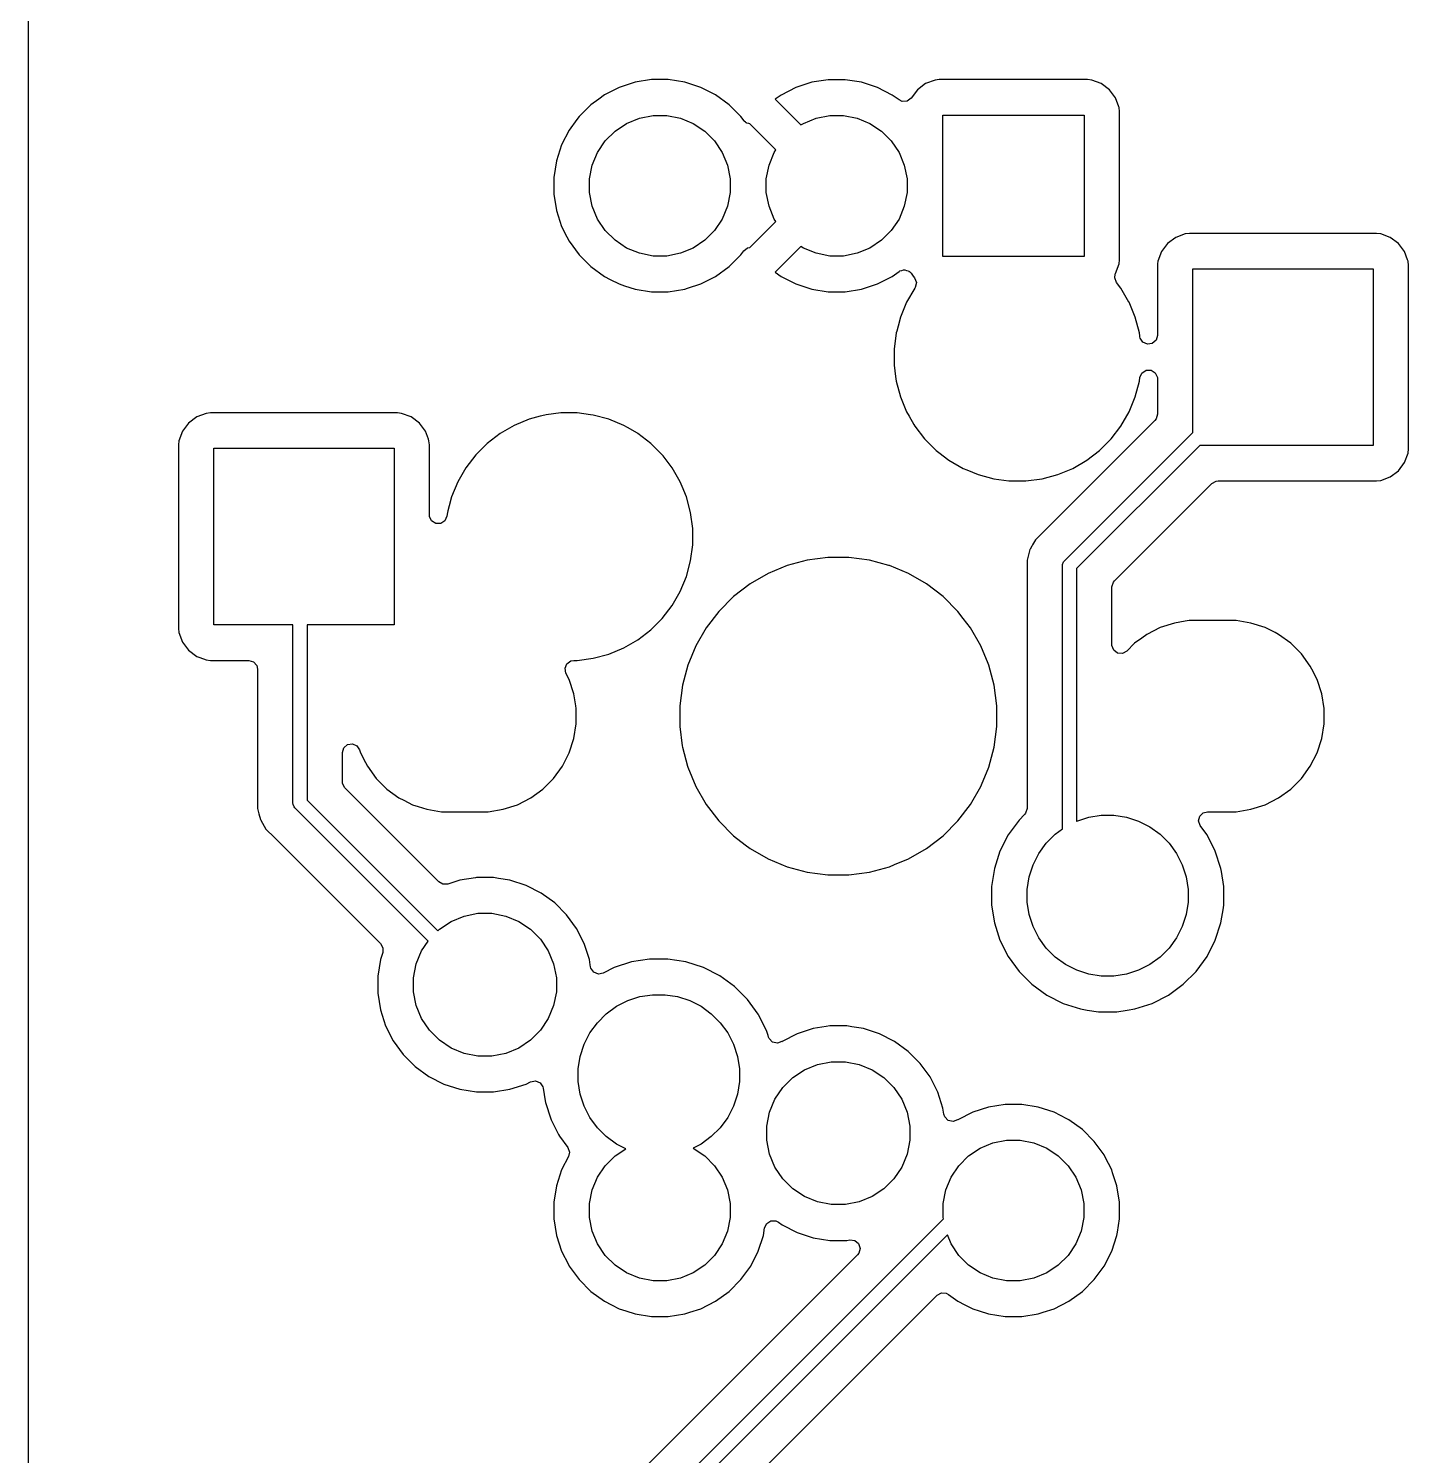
# Model space of a CAD drawing. Header units: millimetres. Extents: x 69 to 174, y -162 to -92.
# Drawn here: x 68.67 to 88.19, y -141.8 to -121.61 of the extents above; entities that cross this region are included whole.
import ezdxf

# ---------------------------------------------------------------- set-up
doc = ezdxf.new("R2010")
doc.units = ezdxf.units.MM
doc.layers.add('Back', color=153, linetype='CONTINUOUS', true_color=0x4d7fc4)

msp = doc.modelspace()

# ---------------------------------------------------------------- linework, layer by layer
at = {"layer": 'Back', "linetype": 'CONTINUOUS'}
for p, q in [((68.6697, -123.716502), (68.6697, -93.532827)), ((77.484103, -122.3341), (77.250831, -122.371046)), ((77.484108, -122.3341), (77.484103, -122.3341)), ((77.720292, -122.3341), (77.484108, -122.3341)), ((77.720297, -122.3341), (77.720292, -122.3341)), ((77.953568, -122.371046), (77.720297, -122.3341)), ((79.984148, -122.3346), (79.750952, -122.371534)), ((80.220252, -122.3346), (79.984148, -122.3346)), ((80.453448, -122.371534), (80.220252, -122.3346)), ((81.494716, -122.340508), (81.359871, -122.390802)), ((81.554323, -122.334101), (81.494716, -122.340508)), ((81.554329, -122.3341), (81.554323, -122.334101)), ((83.650064, -122.3341), (81.554329, -122.3341)), ((83.650073, -122.3341), (83.650064, -122.3341)), ((83.650081, -122.3341), (83.650073, -122.3341)), ((83.650083, -122.334101), (83.650081, -122.3341)), ((83.709683, -122.340508), (83.650083, -122.334101)), ((83.844528, -122.390802), (83.709682, -122.340508)), ((83.709682, -122.340508), (83.709683, -122.340508)), ((77.026203, -122.444033), (76.815766, -122.551257)), ((77.250831, -122.371046), (77.026203, -122.444033)), ((78.178196, -122.444033), (77.953568, -122.371046)), ((78.388633, -122.551257), (78.178196, -122.444033)), ((79.526397, -122.444497), (79.31603, -122.551684)), ((79.750952, -122.371534), (79.526397, -122.444497)), ((80.678002, -122.444497), (80.453447, -122.371534)), ((80.453447, -122.371534), (80.453448, -122.371534)), ((80.888374, -122.551687), (80.678002, -122.444497)), ((81.244655, -122.477052), (81.156209, -122.595199)), ((81.359864, -122.390806), (81.244655, -122.477052)), ((81.359871, -122.390802), (81.359864, -122.390806)), ((83.844535, -122.390806), (83.844528, -122.390802)), ((83.959744, -122.477052), (83.844535, -122.390806)), ((83.959747, -122.477055), (83.959744, -122.477052)), ((84.045993, -122.592264), (83.959747, -122.477055)), ((76.624687, -122.690085), (76.457685, -122.857087)), ((76.624688, -122.690085), (76.624687, -122.690085)), ((76.62469, -122.690083), (76.624688, -122.690085)), ((76.735239, -122.609764), (76.62469, -122.690083)), ((76.815766, -122.551257), (76.735239, -122.609764)), ((78.57971, -122.690083), (78.388633, -122.551257)), ((78.746717, -122.85709), (78.57971, -122.690083)), ((79.31603, -122.551684), (79.233094, -122.61194)), ((79.233094, -122.61194), (79.596652, -122.975498)), ((80.984058, -122.621205), (80.888374, -122.551687)), ((81.030583, -122.642053), (80.984058, -122.621205)), ((81.100275, -122.637069), (81.030583, -122.642053)), ((81.156209, -122.595199), (81.100275, -122.637069)), ((84.045997, -122.592271), (84.045993, -122.592264)), ((84.094024, -122.72104), (84.045997, -122.592271)), ((84.096291, -122.727117), (84.094024, -122.72104)), ((84.102699, -122.786728), (84.096291, -122.727117)), ((76.427822, -122.89819), (76.318857, -123.048166)), ((76.457683, -122.85709), (76.427822, -122.89819)), ((76.457685, -122.857088), (76.457683, -122.85709)), ((76.457685, -122.857087), (76.457685, -122.857088)), ((76.967807, -123.06159), (77.130803, -122.952679)), ((77.130803, -122.952679), (77.311915, -122.87766)), ((77.311915, -122.87766), (77.504183, -122.839415)), ((77.504183, -122.839415), (77.700217, -122.839415)), ((77.700217, -122.839415), (77.892485, -122.87766)), ((77.892485, -122.87766), (78.073597, -122.952679)), ((78.073597, -122.952679), (78.236593, -123.06159)), ((78.791464, -122.918679), (78.746717, -122.85709)), ((78.79588, -122.923568), (78.791464, -122.918679)), ((78.813873, -122.93766), (78.79588, -122.923568)), ((78.823024, -122.946126), (78.813873, -122.93766)), ((78.825561, -122.946814), (78.823024, -122.946126)), ((78.829252, -122.949705), (78.825561, -122.946814)), ((78.860062, -122.956177), (78.829252, -122.949705)), ((79.596652, -122.975498), (79.630803, -122.952679)), ((79.630803, -122.952679), (79.811915, -122.87766)), ((79.811915, -122.87766), (80.004183, -122.839415)), ((80.004183, -122.839415), (80.200217, -122.839415)), ((80.200217, -122.839415), (80.392485, -122.87766)), ((80.392485, -122.87766), (80.573597, -122.952679)), ((80.573597, -122.952679), (80.736593, -123.06159)), ((81.6022, -124.8346), (81.6022, -122.8346)), ((81.6022, -122.8346), (83.6022, -122.8346)), ((83.6022, -122.8346), (83.6022, -124.8346)), ((84.102699, -123.692902), (84.102699, -122.786728)), ((76.318857, -123.048166), (76.211633, -123.258603)), ((76.82919, -123.200207), (76.967807, -123.06159)), ((78.236593, -123.06159), (78.37521, -123.200207)), ((78.874009, -122.959963), (78.860062, -122.956177)), ((79.243098, -123.329051), (78.874009, -122.959963)), ((80.736593, -123.06159), (80.87521, -123.200207)), ((76.211633, -123.258603), (76.138646, -123.483231)), ((76.720279, -123.363203), (76.82919, -123.200207)), ((78.37521, -123.200207), (78.484121, -123.363203)), ((79.220279, -123.363203), (79.243098, -123.329051)), ((80.87521, -123.200207), (80.984121, -123.363203)), ((76.138646, -123.483231), (76.1017, -123.716502)), ((76.607015, -123.736583), (76.64526, -123.544315)), ((76.64526, -123.544315), (76.720279, -123.363203)), ((78.484121, -123.363203), (78.55914, -123.544315)), ((78.55914, -123.544315), (78.597385, -123.736583)), ((79.107015, -123.736583), (79.14526, -123.544315)), ((79.14526, -123.544315), (79.220279, -123.363203)), ((80.984121, -123.363203), (81.05914, -123.544315)), ((81.05914, -123.544315), (81.097385, -123.736583)), ((68.6697, -160.478372), (68.6697, -123.716502)), ((76.1017, -123.716502), (76.1017, -123.952697)), ((76.607015, -123.932617), (76.607015, -123.736583)), ((78.597385, -123.736583), (78.597385, -123.932617)), ((79.107015, -123.932617), (79.107015, -123.736583)), ((81.097385, -123.736583), (81.097385, -123.932617)), ((84.1027, -124.882473), (84.102699, -123.692902)), ((76.1017, -123.952697), (76.138646, -124.185968)), ((76.64526, -124.124885), (76.607015, -123.932617)), ((78.597385, -123.932617), (78.55914, -124.124885)), ((79.14526, -124.124885), (79.107015, -123.932617)), ((81.097385, -123.932617), (81.05914, -124.124885)), ((76.720279, -124.305997), (76.64526, -124.124885)), ((78.55914, -124.124885), (78.484121, -124.305997)), ((79.220279, -124.305997), (79.14526, -124.124885)), ((81.05914, -124.124885), (80.984121, -124.305997)), ((76.138646, -124.185968), (76.211633, -124.410596)), ((76.82919, -124.468993), (76.720279, -124.305997)), ((78.484121, -124.305997), (78.37521, -124.468993)), ((78.874743, -124.708502), (79.243097, -124.340147)), ((79.243097, -124.340147), (79.220279, -124.305997)), ((80.984121, -124.305997), (80.87521, -124.468993)), ((76.211633, -124.410596), (76.286388, -124.557309)), ((76.286388, -124.557309), (76.318857, -124.621033)), ((76.967807, -124.60761), (76.82919, -124.468993)), ((78.37521, -124.468993), (78.236593, -124.60761)), ((80.87521, -124.468993), (80.736593, -124.60761)), ((84.898364, -124.566506), (84.783155, -124.652752)), ((84.898371, -124.566502), (84.898364, -124.566506)), ((85.033216, -124.516208), (84.898371, -124.566502)), ((85.092823, -124.509801), (85.033216, -124.516208)), ((85.092829, -124.5098), (85.092823, -124.509801)), ((87.738564, -124.5098), (85.092829, -124.5098)), ((87.738573, -124.5098), (87.738564, -124.5098)), ((87.738581, -124.5098), (87.738573, -124.5098)), ((87.738583, -124.509801), (87.738581, -124.5098)), ((87.798183, -124.516208), (87.738583, -124.509801)), ((87.933028, -124.566502), (87.798182, -124.516208)), ((87.798182, -124.516208), (87.798183, -124.516208)), ((87.933035, -124.566506), (87.933028, -124.566502)), ((88.048244, -124.652752), (87.933035, -124.566506)), ((76.318857, -124.621033), (76.457683, -124.81211)), ((77.130803, -124.716521), (76.967807, -124.60761)), ((77.311915, -124.79154), (77.130803, -124.716521)), ((78.073597, -124.716521), (77.892485, -124.79154)), ((78.236593, -124.60761), (78.073597, -124.716521)), ((78.746717, -124.81211), (78.787585, -124.755859)), ((78.787585, -124.755859), (78.842911, -124.713196)), ((78.842911, -124.713196), (78.874743, -124.708502)), ((79.59665, -124.6937), (79.233093, -125.057258)), ((79.630803, -124.716521), (79.59665, -124.6937)), ((79.811915, -124.79154), (79.630803, -124.716521)), ((80.573597, -124.716521), (80.392485, -124.79154)), ((80.736593, -124.60761), (80.573597, -124.716521)), ((84.696902, -124.767971), (84.646608, -124.902817)), ((84.696906, -124.767964), (84.696902, -124.767971)), ((84.783152, -124.652755), (84.696906, -124.767964)), ((84.783155, -124.652752), (84.783152, -124.652755)), ((88.048247, -124.652755), (88.048244, -124.652752)), ((88.134493, -124.767964), (88.048247, -124.652755)), ((88.134497, -124.767971), (88.134493, -124.767964)), ((88.177203, -124.882473), (88.134497, -124.767971)), ((76.457683, -124.81211), (76.62469, -124.979117)), ((77.504183, -124.829785), (77.311915, -124.79154)), ((77.700217, -124.829785), (77.504183, -124.829785)), ((77.892485, -124.79154), (77.700217, -124.829785)), ((78.57971, -124.979117), (78.746717, -124.81211)), ((80.004183, -124.829785), (79.811915, -124.79154)), ((80.200217, -124.829785), (80.004183, -124.829785)), ((80.392485, -124.79154), (80.200217, -124.829785)), ((83.6022, -124.8346), (81.6022, -124.8346)), ((84.045996, -125.076931), (84.096291, -124.942083)), ((84.096291, -124.942083), (84.1027, -124.882473)), ((84.640201, -124.962423), (84.6402, -124.962435)), ((84.6402, -124.962435), (84.6402, -125.955145)), ((84.642387, -124.942083), (84.640201, -124.962423)), ((84.646608, -124.902817), (84.642387, -124.942083)), ((88.184791, -124.902817), (88.177203, -124.882473)), ((88.191199, -124.962428), (88.184791, -124.902817)), ((88.1912, -127.558173), (88.191199, -124.962428)), ((76.62469, -124.979117), (76.815767, -125.117943)), ((76.815767, -125.117943), (76.899559, -125.160637)), ((76.899559, -125.160637), (77.026203, -125.225166)), ((78.178192, -125.225168), (78.388633, -125.117943)), ((78.388633, -125.117943), (78.57971, -124.979117)), ((79.233093, -125.057258), (79.316028, -125.117514)), ((79.316028, -125.117514), (79.526397, -125.224702)), ((80.678002, -125.224702), (80.888371, -125.117514)), ((80.888371, -125.117514), (80.984057, -125.047994)), ((80.984057, -125.047994), (80.991744, -125.045251)), ((80.991744, -125.045251), (80.997514, -125.039481)), ((80.997514, -125.039481), (81.024166, -125.033682)), ((81.024166, -125.033682), (81.049863, -125.024514)), ((81.049863, -125.024514), (81.057813, -125.026362)), ((81.057813, -125.026362), (81.065787, -125.024628)), ((81.065787, -125.024628), (81.091344, -125.034159)), ((81.091344, -125.034159), (81.117917, -125.040339)), ((81.117917, -125.040339), (81.12529, -125.04682)), ((81.12529, -125.04682), (81.131252, -125.049044)), ((81.131252, -125.049044), (81.156209, -125.074)), ((81.156209, -125.074), (81.18648, -125.114436)), ((81.18648, -125.114436), (81.204147, -125.138036)), ((81.204147, -125.138036), (81.205245, -125.139502)), ((81.205245, -125.139502), (81.229663, -125.204966)), ((84.035826, -125.138036), (84.043214, -125.084385)), ((84.06102, -125.203205), (84.035826, -125.138036)), ((84.043214, -125.084385), (84.045992, -125.076935)), ((84.045992, -125.076935), (84.045996, -125.076931)), ((85.1407, -127.325661), (85.1407, -125.0103)), ((85.1407, -125.0103), (87.6907, -125.0103)), ((87.6907, -125.0103), (87.6907, -127.5103)), ((77.026203, -125.225166), (77.026205, -125.225166)), ((77.026205, -125.225166), (77.026208, -125.225168)), ((77.026208, -125.225168), (77.101134, -125.249513)), ((77.101134, -125.249513), (77.250831, -125.298153)), ((77.250831, -125.298153), (77.484103, -125.3351)), ((77.484103, -125.3351), (77.484108, -125.3351)), ((77.484108, -125.3351), (77.720297, -125.3351)), ((77.720297, -125.3351), (77.953568, -125.298153)), ((77.953568, -125.298153), (77.991931, -125.285688)), ((77.991931, -125.285688), (78.178192, -125.225168)), ((79.526397, -125.224702), (79.750952, -125.297665)), ((79.750952, -125.297665), (79.750951, -125.297665)), ((79.750951, -125.297665), (79.984148, -125.3346)), ((79.984148, -125.3346), (80.220252, -125.3346)), ((80.220252, -125.3346), (80.453447, -125.297665)), ((80.453447, -125.297665), (80.678002, -125.224702)), ((81.207093, -125.28568), (81.092357, -125.484408)), ((81.209088, -125.282694), (81.207093, -125.28568)), ((81.214812, -125.273239), (81.209088, -125.282694)), ((81.229663, -125.204966), (81.214812, -125.273239)), ((84.124311, -125.285688), (84.06102, -125.203205)), ((84.23689, -125.480682), (84.124311, -125.285688)), ((81.09235, -125.484423), (81.004542, -125.696412)), ((81.092357, -125.484408), (81.09235, -125.484423)), ((84.239044, -125.484412), (84.23689, -125.480682)), ((84.326858, -125.696413), (84.239044, -125.484412)), ((81.004542, -125.696412), (80.970254, -125.824376)), ((84.386248, -125.918062), (84.326858, -125.696413)), ((80.945151, -125.91807), (80.9152, -126.145558)), ((80.945153, -125.918059), (80.945151, -125.91807)), ((80.951474, -125.89447), (80.945153, -125.918059)), ((80.970254, -125.824376), (80.951474, -125.89447)), ((84.391659, -125.959162), (84.386248, -125.918062)), ((84.393261, -125.971331), (84.391659, -125.959162)), ((84.397223, -125.99008), (84.393261, -125.971331)), ((84.6402, -125.955145), (84.620515, -126.022184)), ((80.9152, -126.145558), (80.9152, -126.375041)), ((84.434997, -126.048858), (84.397223, -125.99008)), ((84.498553, -126.077883), (84.434997, -126.048858)), ((84.567711, -126.067939), (84.498553, -126.077883)), ((84.620515, -126.022184), (84.567711, -126.067939)), ((80.9152, -126.375041), (80.936021, -126.533184)), ((80.936021, -126.533184), (80.945152, -126.602538)), ((84.386248, -126.602538), (84.393261, -126.549268)), ((84.393261, -126.549268), (84.421528, -126.485372)), ((84.421528, -126.485372), (84.479852, -126.446901)), ((84.479852, -126.446901), (84.549717, -126.44607)), ((84.549717, -126.44607), (84.60894, -126.483142)), ((84.60894, -126.483142), (84.638719, -126.546348)), ((84.638719, -126.546348), (84.6402, -126.565454)), ((84.6402, -126.565454), (84.6402, -127.066984)), ((80.945152, -126.602538), (81.004542, -126.824187)), ((84.326858, -126.824187), (84.386248, -126.602538)), ((81.004542, -126.824187), (81.09235, -127.036176)), ((84.239044, -127.036188), (84.326858, -126.824187)), ((70.933152, -127.192755), (70.846906, -127.307964)), ((70.933155, -127.192752), (70.933152, -127.192755)), ((71.048364, -127.106506), (70.933155, -127.192752)), ((71.048371, -127.106502), (71.048364, -127.106506)), ((71.183216, -127.056208), (71.048371, -127.106502)), ((71.242823, -127.049801), (71.183216, -127.056208)), ((71.242829, -127.0498), (71.242823, -127.049801)), ((73.888564, -127.0498), (71.242829, -127.0498)), ((73.888573, -127.0498), (73.888564, -127.0498)), ((73.888581, -127.0498), (73.888573, -127.0498)), ((73.888583, -127.049801), (73.888581, -127.0498)), ((73.948183, -127.056208), (73.888583, -127.049801)), ((74.083028, -127.106502), (73.948182, -127.056208)), ((73.948182, -127.056208), (73.948183, -127.056208)), ((74.083035, -127.106506), (74.083028, -127.106502)), ((74.198244, -127.192752), (74.083035, -127.106506)), ((74.198247, -127.192755), (74.198244, -127.192752)), ((74.284493, -127.307964), (74.198247, -127.192755)), ((75.751812, -127.139142), (75.539823, -127.22695)), ((75.907938, -127.097309), (75.751812, -127.139142)), ((75.973462, -127.079752), (75.907938, -127.097309)), ((75.992162, -127.07729), (75.973462, -127.079752)), ((76.200958, -127.0498), (75.992162, -127.07729)), ((76.200966, -127.0498), (76.200958, -127.0498)), ((76.430434, -127.0498), (76.200966, -127.0498)), ((76.430441, -127.0498), (76.430434, -127.0498)), ((76.619915, -127.074746), (76.430441, -127.0498)), ((76.657938, -127.079752), (76.619915, -127.074746)), ((76.879587, -127.139142), (76.657938, -127.079752)), ((77.091576, -127.22695), (76.879587, -127.139142)), ((81.09235, -127.036176), (81.092357, -127.03619)), ((81.092357, -127.03619), (81.127644, -127.097309)), ((81.127644, -127.097309), (81.193466, -127.211317)), ((84.603881, -127.154665), (83.027286, -128.731261)), ((84.124311, -127.234912), (84.239044, -127.036188)), ((84.620515, -127.134023), (84.603881, -127.154665)), ((84.6402, -127.066984), (84.620515, -127.134023)), ((70.846902, -127.307971), (70.796608, -127.442817)), ((70.846906, -127.307964), (70.846902, -127.307971)), ((74.284497, -127.307971), (74.284493, -127.307964)), ((74.3261, -127.419516), (74.284497, -127.307971)), ((75.341082, -127.341692), (75.159038, -127.481381)), ((75.539809, -127.226957), (75.341082, -127.341692)), ((75.539823, -127.22695), (75.539809, -127.226957)), ((77.09159, -127.226957), (77.091576, -127.22695)), ((77.14302, -127.25665), (77.09159, -127.226957)), ((77.283352, -127.337671), (77.14302, -127.25665)), ((77.290317, -127.341692), (77.283352, -127.337671)), ((77.472361, -127.481381), (77.290317, -127.341692)), ((81.193466, -127.211317), (81.207092, -127.234917)), ((81.207092, -127.234917), (81.346781, -127.416961)), ((83.325289, -129.141072), (85.1407, -127.325661)), ((83.984619, -127.416961), (84.124311, -127.234912)), ((70.790201, -127.502423), (70.7902, -127.502435)), ((70.7902, -127.502435), (70.7902, -130.09817)), ((70.796608, -127.442817), (70.790201, -127.502416)), ((70.790201, -127.502416), (70.790201, -127.502423)), ((71.2907, -130.0503), (71.2907, -127.5503)), ((71.2907, -127.5503), (73.8407, -127.5503)), ((73.8407, -127.5503), (73.8407, -130.0503)), ((74.334791, -127.442817), (74.3261, -127.419516)), ((74.341197, -127.502416), (74.334791, -127.442817)), ((74.341198, -127.502423), (74.341197, -127.502416)), ((74.341199, -127.502429), (74.341198, -127.502423)), ((74.341199, -128.495152), (74.341199, -127.502429)), ((75.159038, -127.481381), (74.996781, -127.643638)), ((77.47237, -127.481389), (77.472361, -127.481381)), ((77.634611, -127.64363), (77.47237, -127.481389)), ((81.346781, -127.416961), (81.346789, -127.41697)), ((81.346789, -127.41697), (81.50903, -127.579211)), ((81.50903, -127.579211), (81.509038, -127.579218)), ((81.509038, -127.579218), (81.509039, -127.579219)), ((81.509039, -127.579219), (81.547734, -127.608911)), ((85.238904, -127.5103), (83.496, -129.253204)), ((83.640312, -127.718911), (83.822361, -127.579219)), ((83.822361, -127.579219), (83.822365, -127.579214)), ((83.822365, -127.579214), (83.82237, -127.579211)), ((83.82237, -127.579211), (83.984611, -127.41697)), ((83.984611, -127.41697), (83.984614, -127.416965)), ((83.984614, -127.416965), (83.984619, -127.416961)), ((87.6907, -127.5103), (85.238904, -127.5103)), ((88.184791, -127.617783), (88.1912, -127.558173)), ((74.996781, -127.643638), (74.857092, -127.825682)), ((77.634618, -127.643638), (77.634611, -127.64363)), ((77.634619, -127.643639), (77.634618, -127.643638)), ((77.646315, -127.658882), (77.634619, -127.643639)), ((77.774307, -127.825682), (77.646315, -127.658882)), ((81.547734, -127.608911), (81.691082, -127.718907)), ((81.691082, -127.718907), (81.691085, -127.718908)), ((81.691085, -127.718908), (81.691088, -127.718911)), ((81.691088, -127.718911), (81.889812, -127.833644)), ((83.441588, -127.833644), (83.640312, -127.718911)), ((88.048246, -127.867846), (88.134496, -127.752631)), ((88.134496, -127.752631), (88.184791, -127.617783)), ((74.857092, -127.825682), (74.742357, -128.024409)), ((77.774308, -127.825685), (77.774307, -127.825682)), ((77.774311, -127.825688), (77.774308, -127.825685)), ((77.889044, -128.024412), (77.774311, -127.825688)), ((81.889812, -127.833644), (81.889817, -127.833646)), ((81.889817, -127.833646), (81.889823, -127.833649)), ((81.889823, -127.833649), (81.942292, -127.855382)), ((81.942292, -127.855382), (82.101813, -127.921458)), ((82.101813, -127.921458), (82.323462, -127.980848)), ((82.323462, -127.980848), (82.540012, -128.009357)), ((82.780434, -128.0108), (83.007938, -127.980848)), ((83.007938, -127.980848), (83.229587, -127.921458)), ((83.229587, -127.921458), (83.441588, -127.833644)), ((87.798183, -128.004391), (87.933031, -127.954096)), ((87.933031, -127.954096), (88.048246, -127.867846)), ((74.74235, -128.024423), (74.654542, -128.236412)), ((74.742357, -128.024409), (74.74235, -128.024423)), ((77.889046, -128.024417), (77.889044, -128.024412)), ((77.889049, -128.024423), (77.889046, -128.024417)), ((77.917114, -128.092179), (77.889049, -128.024423)), ((77.976858, -128.236413), (77.917114, -128.092179)), ((82.540012, -128.009357), (82.55095, -128.010798)), ((82.55095, -128.010798), (82.550966, -128.0108)), ((82.550966, -128.0108), (82.550973, -128.0108)), ((82.550973, -128.0108), (82.780427, -128.0108)), ((82.780427, -128.0108), (82.780434, -128.0108)), ((84.032814, -129.424203), (85.409899, -128.047117)), ((85.409899, -128.047117), (85.471222, -128.013633)), ((85.471222, -128.013633), (85.49758, -128.010799)), ((85.49758, -128.010799), (87.738571, -128.010799)), ((87.738571, -128.010799), (87.738572, -128.010799)), ((87.738572, -128.010799), (87.798183, -128.004391)), ((74.620254, -128.364376), (74.601474, -128.43447)), ((74.654542, -128.236412), (74.620254, -128.364376)), ((78.036248, -128.458062), (77.976858, -128.236413)), ((74.34268, -128.514258), (74.341199, -128.495152)), ((74.372459, -128.577464), (74.34268, -128.514258)), ((74.431682, -128.614536), (74.372459, -128.577464)), ((74.559871, -128.575234), (74.501547, -128.613705)), ((74.588138, -128.511338), (74.559871, -128.575234)), ((74.595151, -128.45807), (74.588138, -128.511338)), ((74.595153, -128.458059), (74.595151, -128.45807)), ((74.601474, -128.43447), (74.595153, -128.458059)), ((78.0662, -128.685566), (78.036248, -128.458062)), ((74.501547, -128.613705), (74.431682, -128.614536)), ((78.0662, -128.915034), (78.0662, -128.685566)), ((83.027286, -128.731261), (82.915481, -128.843065)), ((78.036248, -129.142538), (78.0662, -128.915034)), ((82.836423, -128.979998), (82.795499, -129.132726)), ((82.837383, -128.978336), (82.836423, -128.979998)), ((82.862981, -128.933998), (82.837383, -128.978336)), ((82.87393, -128.915034), (82.862981, -128.933998)), ((82.915475, -128.843073), (82.87393, -128.915033)), ((82.87393, -128.915033), (82.87393, -128.915034)), ((82.915481, -128.843065), (82.915475, -128.843073)), ((77.976858, -129.364187), (78.036248, -129.142538)), ((79.402705, -129.210452), (79.130905, -129.323034)), ((79.686903, -129.134301), (79.402705, -129.210452)), ((79.978583, -129.095901), (79.686903, -129.134301)), ((79.978588, -129.0959), (79.978583, -129.095901)), ((79.978594, -129.0959), (79.978588, -129.0959)), ((80.272806, -129.0959), (79.978594, -129.0959)), ((80.272811, -129.0959), (80.272806, -129.0959)), ((80.272816, -129.095901), (80.272811, -129.0959)), ((80.564496, -129.134301), (80.272816, -129.095901)), ((80.564499, -129.134301), (80.564496, -129.134301)), ((80.5645, -129.134302), (80.564499, -129.134301)), ((80.838927, -129.207835), (80.5645, -129.134302)), ((80.848694, -129.210452), (80.838927, -129.207835)), ((81.120494, -129.323034), (80.848694, -129.210452)), ((82.795499, -129.132726), (82.795499, -129.132728)), ((82.795499, -129.132728), (82.795499, -129.300829)), ((83.296, -129.211783), (83.297921, -129.192274)), ((83.296, -132.936598), (83.296, -129.211783)), ((83.297921, -129.192274), (83.312853, -129.156226)), ((83.312853, -129.156226), (83.325289, -129.141072)), ((77.889044, -129.576188), (77.976858, -129.364187)), ((79.130889, -129.323042), (78.87611, -129.47014)), ((79.130905, -129.323034), (79.130889, -129.323042)), ((81.12051, -129.323042), (81.120494, -129.323034)), ((81.375289, -129.47014), (81.12051, -129.323042)), ((82.795499, -129.300829), (82.7955, -129.300842)), ((82.7955, -129.300842), (82.7955, -132.644878)), ((83.496, -129.253204), (83.496, -132.825474)), ((77.774311, -129.774912), (77.889044, -129.576188)), ((78.876094, -129.470151), (78.64269, -129.649248)), ((78.87611, -129.47014), (78.876094, -129.470151)), ((81.375292, -129.470142), (81.375289, -129.47014)), ((81.375297, -129.470145), (81.375292, -129.470142)), ((81.375303, -129.470149), (81.375297, -129.470145)), ((81.375305, -129.470151), (81.375303, -129.470149)), ((81.608709, -129.649248), (81.375305, -129.470151)), ((83.9965, -129.511879), (84.016185, -129.44484)), ((83.9965, -130.33077), (83.9965, -129.511879)), ((84.016185, -129.44484), (84.032814, -129.424203)), ((77.634619, -129.956961), (77.774311, -129.774912)), ((78.642683, -129.649254), (78.434654, -129.857283)), ((78.64269, -129.649248), (78.642683, -129.649254)), ((81.608716, -129.649254), (81.608709, -129.649248)), ((81.816745, -129.857283), (81.608716, -129.649254)), ((77.47237, -130.119211), (77.634611, -129.95697)), ((77.634611, -129.95697), (77.634614, -129.956965)), ((77.634614, -129.956965), (77.634619, -129.956961)), ((78.434648, -129.85729), (78.255551, -130.090694)), ((78.434654, -129.857283), (78.434648, -129.85729)), ((81.816751, -129.85729), (81.816745, -129.857283)), ((81.893231, -129.956961), (81.816751, -129.85729)), ((81.995855, -130.090703), (81.893231, -129.956961)), ((85.033302, -129.998061), (84.881044, -130.022176)), ((85.091142, -129.9889), (85.033302, -129.998061)), ((85.752058, -129.9889), (85.091142, -129.9889)), ((85.857106, -130.005538), (85.752058, -129.9889)), ((85.962155, -130.022176), (85.857106, -130.005538)), ((70.7902, -130.09817), (70.790201, -130.098176)), ((70.790201, -130.098176), (70.796608, -130.157783)), ((70.796608, -130.157783), (70.846902, -130.292628)), ((72.409492, -130.0503), (71.2907, -130.0503)), ((72.409492, -132.568291), (72.409492, -130.0503)), ((73.8407, -130.0503), (72.609492, -130.0503)), ((72.609492, -130.0503), (72.609492, -132.526869)), ((77.290312, -130.258911), (77.472361, -130.119219)), ((77.472361, -130.119219), (77.472365, -130.119214)), ((77.472365, -130.119214), (77.47237, -130.119211)), ((78.25554, -130.09071), (78.108442, -130.345489)), ((78.255551, -130.090694), (78.25554, -130.09071)), ((81.995859, -130.09071), (81.995855, -130.090703)), ((82.142957, -130.345489), (81.995859, -130.09071)), ((84.489211, -130.184479), (84.419253, -130.235307)), ((84.678741, -130.087907), (84.489211, -130.184479)), ((84.678744, -130.087906), (84.678741, -130.087907)), ((84.881044, -130.022176), (84.678744, -130.087906)), ((86.164455, -130.087906), (85.962155, -130.022176)), ((86.164458, -130.087907), (86.164455, -130.087906)), ((86.303255, -130.158629), (86.164458, -130.087907)), ((86.353988, -130.184479), (86.303255, -130.158629)), ((86.526078, -130.30951), (86.353988, -130.184479)), ((70.846902, -130.292628), (70.846906, -130.292635)), ((70.846906, -130.292635), (70.933152, -130.407844)), ((70.933152, -130.407844), (70.933155, -130.407847)), ((70.933155, -130.407847), (71.048364, -130.494093)), ((76.879587, -130.461458), (77.091588, -130.373644)), ((77.091588, -130.373644), (77.290312, -130.258911)), ((78.108434, -130.345505), (77.995852, -130.617305)), ((78.108442, -130.345489), (78.108434, -130.345505)), ((82.142965, -130.345505), (82.142957, -130.345489)), ((82.245775, -130.593713), (82.142965, -130.345505)), ((83.996816, -130.339616), (83.9965, -130.33077)), ((84.021233, -130.40508), (83.996816, -130.339616)), ((84.077166, -130.446952), (84.021233, -130.40508)), ((84.208181, -130.418451), (84.146858, -130.451936)), ((84.317119, -130.309512), (84.208181, -130.418451)), ((84.31712, -130.309512), (84.317119, -130.309512)), ((84.317122, -130.30951), (84.31712, -130.309512)), ((84.419253, -130.235307), (84.317122, -130.30951)), ((86.67649, -130.459922), (86.526078, -130.30951)), ((71.048364, -130.494093), (71.048371, -130.494097)), ((71.048371, -130.494097), (71.093318, -130.510861)), ((71.093318, -130.510861), (71.183217, -130.544391)), ((71.183217, -130.544391), (71.242827, -130.5508)), ((71.242827, -130.5508), (71.784992, -130.550799)), ((71.784992, -130.550799), (71.852031, -130.570483)), ((71.852031, -130.570483), (71.897786, -130.623287)), ((71.897786, -130.623287), (71.908992, -130.674799)), ((76.260011, -130.662426), (76.286287, -130.597685)), ((76.286287, -130.597685), (76.343394, -130.557428)), ((76.343394, -130.557428), (76.383392, -130.5508)), ((76.383392, -130.5508), (76.430427, -130.5508)), ((76.430427, -130.5508), (76.430434, -130.5508)), ((76.430434, -130.5508), (76.657938, -130.520848)), ((76.657938, -130.520848), (76.879587, -130.461458)), ((77.995852, -130.617305), (77.919701, -130.901503)), ((82.25555, -130.617313), (82.245775, -130.593713)), ((82.331698, -130.9015), (82.25555, -130.617313)), ((84.146858, -130.451936), (84.077166, -130.446952)), ((86.801521, -130.632012), (86.67649, -130.459922)), ((71.908992, -130.674799), (71.908992, -132.481621)), ((76.272907, -130.731095), (76.260011, -130.662426)), ((76.318992, -130.821541), (76.272907, -130.731095)), ((76.318993, -130.821544), (76.318992, -130.821541)), ((76.384724, -131.023845), (76.318993, -130.821544)), ((86.823322, -130.674799), (86.801521, -130.632012)), ((86.898092, -130.821541), (86.823322, -130.674799)), ((86.898092, -130.821542), (86.898092, -130.821541)), ((86.963824, -131.023846), (86.898092, -130.821542)), ((76.384724, -131.023846), (76.384724, -131.023845)), ((76.411547, -131.1932), (76.384724, -131.023846)), ((77.919701, -130.901503), (77.881301, -131.193183)), ((82.3701, -131.193194), (82.331698, -130.9015)), ((86.9971, -131.233942), (86.963824, -131.023846)), ((76.418, -131.233942), (76.411547, -131.1932)), ((77.881301, -131.193183), (77.8813, -131.1932)), ((77.8813, -131.1932), (77.8813, -131.487399)), ((82.3701, -131.487406), (82.3701, -131.193194)), ((76.418, -131.446658), (76.418, -131.233942)), ((86.9971, -131.446658), (86.9971, -131.233942)), ((76.384724, -131.656754), (76.418, -131.446658)), ((77.8813, -131.487399), (77.881301, -131.487416)), ((77.881301, -131.487416), (77.917228, -131.760314)), ((82.331698, -131.7791), (82.3701, -131.487406)), ((86.963824, -131.656754), (86.9971, -131.446658)), ((73.109992, -131.854027), (73.129677, -131.786988)), ((73.129677, -131.786988), (73.182481, -131.741233)), ((73.182481, -131.741233), (73.251639, -131.731289)), ((73.251639, -131.731289), (73.315195, -131.760314)), ((73.315195, -131.760314), (73.351923, -131.81571)), ((73.351923, -131.81571), (73.366005, -131.859052)), ((76.318992, -131.859058), (76.384724, -131.656754)), ((77.917228, -131.760314), (77.919702, -131.7791)), ((77.919702, -131.7791), (77.991911, -132.048588)), ((82.25555, -132.063287), (82.331698, -131.7791)), ((86.898092, -131.859058), (86.963824, -131.656754)), ((73.109992, -132.268193), (73.109992, -131.854027)), ((73.366005, -131.859052), (73.366007, -131.859058)), ((73.366007, -131.859058), (73.434764, -131.993999)), ((73.434764, -131.993999), (73.462579, -132.048588)), ((76.222421, -132.048588), (76.318992, -131.859058)), ((86.801521, -132.048588), (86.898092, -131.859058)), ((73.462579, -132.048588), (73.58761, -132.220678)), ((73.58761, -132.220678), (73.738022, -132.37109)), ((75.946978, -132.37109), (76.09739, -132.220678)), ((76.09739, -132.220678), (76.222421, -132.048588)), ((77.991911, -132.048588), (77.995852, -132.063294)), ((77.995852, -132.063294), (78.108434, -132.335094)), ((82.152734, -132.31151), (82.255547, -132.063294)), ((82.255546, -132.063294), (82.25555, -132.063287)), ((82.255547, -132.063294), (82.255546, -132.063294)), ((86.526078, -132.37109), (86.67649, -132.220678)), ((86.67649, -132.220678), (86.801521, -132.048588)), ((73.112826, -132.294551), (73.109992, -132.268193)), ((73.146311, -132.355874), (73.112826, -132.294551)), ((74.476079, -133.685642), (73.146311, -132.355874)), ((73.738022, -132.37109), (73.910112, -132.496121)), ((75.774888, -132.496121), (75.946978, -132.37109)), ((78.108434, -132.335094), (78.108442, -132.33511)), ((78.108442, -132.33511), (78.25554, -132.589889)), ((81.995855, -132.589897), (82.142961, -132.335103)), ((82.142961, -132.335103), (82.152734, -132.31151)), ((86.353988, -132.496121), (86.526078, -132.37109)), ((71.908992, -132.481621), (71.908991, -132.481639)), ((71.908991, -132.481639), (71.908991, -132.647345)), ((72.411413, -132.5878), (72.409492, -132.568291)), ((72.426345, -132.623848), (72.411413, -132.5878)), ((72.438781, -132.639002), (72.426345, -132.623848)), ((74.322382, -134.522602), (72.438781, -132.639002)), ((72.609492, -132.526869), (74.459349, -134.376727)), ((73.910112, -132.496121), (73.978446, -132.530939)), ((73.978446, -132.530939), (74.099641, -132.592692)), ((74.099641, -132.592692), (74.099644, -132.592693)), ((74.099644, -132.592693), (74.182423, -132.619589)), ((74.182423, -132.619589), (74.301946, -132.658424)), ((75.383054, -132.658424), (75.585358, -132.592692)), ((75.585358, -132.592692), (75.774888, -132.496121)), ((78.25554, -132.589889), (78.255551, -132.589905)), ((78.255551, -132.589905), (78.434648, -132.823309)), ((81.81675, -132.823311), (81.995855, -132.589897)), ((82.7955, -132.644878), (82.775815, -132.711917)), ((85.962154, -132.658424), (86.164458, -132.592692)), ((86.164458, -132.592692), (86.353988, -132.496121)), ((71.908991, -132.647345), (71.90899, -132.647345)), ((71.90899, -132.647345), (71.929473, -132.723786)), ((71.929473, -132.723786), (71.949915, -132.800076)), ((71.949915, -132.800076), (71.949917, -132.800079)), ((71.949917, -132.800079), (71.956441, -132.811379)), ((71.956441, -132.811379), (72.028969, -132.937003)), ((74.301946, -132.658424), (74.512042, -132.6917)), ((74.512042, -132.6917), (74.512043, -132.6917)), ((74.512043, -132.6917), (75.172957, -132.6917)), ((75.172957, -132.6917), (75.172958, -132.6917)), ((75.172958, -132.6917), (75.383054, -132.658424)), ((78.434648, -132.823309), (78.434654, -132.823316)), ((78.434654, -132.823316), (78.642683, -133.031345)), ((81.608711, -133.03135), (81.81675, -132.823311)), ((82.68211, -132.809629), (82.530053, -133.018917)), ((82.759181, -132.732559), (82.68211, -132.809629)), ((82.775815, -132.711917), (82.759181, -132.732559)), ((83.496, -132.825474), (83.498293, -132.824306)), ((83.498293, -132.824306), (83.668872, -132.768881)), ((83.668872, -132.768881), (83.846021, -132.740823)), ((83.846021, -132.740823), (84.025379, -132.740823)), ((84.025379, -132.740823), (84.202528, -132.768881)), ((84.202528, -132.768881), (84.373107, -132.824306)), ((84.373107, -132.824306), (84.532916, -132.905732)), ((85.223175, -132.822779), (85.239, -132.754725)), ((85.246655, -132.888585), (85.223175, -132.822779)), ((85.239, -132.754725), (85.289106, -132.70603)), ((85.289106, -132.70603), (85.346973, -132.6917)), ((85.346973, -132.6917), (85.752057, -132.6917)), ((85.752057, -132.6917), (85.752058, -132.6917)), ((85.752058, -132.6917), (85.962154, -132.658424)), ((72.028969, -132.937003), (72.028973, -132.937008)), ((72.028973, -132.937008), (72.147841, -133.055876)), ((78.642683, -133.031345), (78.64269, -133.031351)), ((78.64269, -133.031351), (78.808905, -133.158892)), ((81.375297, -133.210455), (81.608711, -133.03135)), ((82.530053, -133.018917), (82.41261, -133.249412)), ((83.066556, -133.137981), (83.193381, -133.011156)), ((83.193381, -133.011156), (83.296, -132.936598)), ((84.532916, -132.905732), (84.678019, -133.011156)), ((84.678019, -133.011156), (84.804844, -133.137981)), ((85.281835, -132.937007), (85.246655, -132.888585)), ((85.341347, -133.018918), (85.281835, -132.937007)), ((85.458791, -133.249415), (85.341347, -133.018918)), ((72.147841, -133.055876), (72.147847, -133.055881)), ((72.147847, -133.055881), (73.649363, -134.557398)), ((78.808905, -133.158892), (78.876103, -133.210455)), ((78.876103, -133.210455), (78.87611, -133.210459)), ((78.87611, -133.210459), (79.130889, -133.357557)), ((81.120503, -133.357561), (81.375297, -133.210455)), ((82.41261, -133.249412), (82.332667, -133.495449)), ((82.961132, -133.283084), (83.066556, -133.137981)), ((84.804844, -133.137981), (84.910268, -133.283084)), ((85.538732, -133.495446), (85.458791, -133.249415)), ((79.130889, -133.357557), (79.130905, -133.357565)), ((79.130905, -133.357565), (79.402705, -133.470147)), ((80.848687, -133.47015), (80.922018, -133.439775)), ((80.922018, -133.439775), (81.120494, -133.357565)), ((81.120494, -133.357565), (81.120497, -133.357563)), ((81.120497, -133.357563), (81.120503, -133.357561)), ((82.824281, -133.613472), (82.879706, -133.442893)), ((82.879706, -133.442893), (82.961132, -133.283084)), ((84.910268, -133.283084), (84.991694, -133.442893)), ((84.991694, -133.442893), (85.047119, -133.613472)), ((74.993722, -133.6258), (74.770588, -133.661141)), ((75.006349, -133.6238), (74.993722, -133.6258)), ((75.245051, -133.6238), (75.006349, -133.6238)), ((75.316198, -133.635068), (75.245051, -133.6238)), ((75.480811, -133.661141), (75.316198, -133.635068)), ((79.402705, -133.470147), (79.402707, -133.470147)), ((79.402707, -133.470147), (79.402713, -133.47015)), ((79.402713, -133.47015), (79.6869, -133.546298)), ((79.6869, -133.546298), (79.978594, -133.5847)), ((79.978594, -133.5847), (79.978601, -133.5847)), ((79.978601, -133.5847), (80.272799, -133.5847)), ((80.272799, -133.5847), (80.272806, -133.5847)), ((80.272806, -133.5847), (80.5645, -133.546298)), ((80.5645, -133.546298), (80.848687, -133.47015)), ((82.332667, -133.495449), (82.2922, -133.750948)), ((82.796223, -133.790621), (82.824281, -133.613472)), ((85.047119, -133.613472), (85.075177, -133.790621)), ((85.545242, -133.536549), (85.538732, -133.495446)), ((85.5792, -133.750948), (85.545242, -133.536549)), ((74.532236, -133.717887), (74.476079, -133.685642)), ((74.602077, -133.715892), (74.532236, -133.717887)), ((74.770583, -133.661142), (74.602077, -133.715892)), ((74.770588, -133.661141), (74.770583, -133.661142)), ((75.480813, -133.661141), (75.480811, -133.661141)), ((75.480815, -133.661142), (75.480813, -133.661141)), ((75.707834, -133.734905), (75.480815, -133.661142)), ((75.920519, -133.843273), (75.707834, -133.734905)), ((76.113633, -133.983579), (75.920519, -133.843273)), ((82.2922, -133.750948), (82.2922, -134.009651)), ((82.796223, -133.969979), (82.796223, -133.790621)), ((85.075177, -133.790621), (85.075177, -133.969979)), ((85.5792, -134.009651), (85.5792, -133.750948)), ((76.282421, -134.152367), (76.113633, -133.983579)), ((82.2922, -134.009651), (82.32893, -134.241554)), ((82.824281, -134.147128), (82.796223, -133.969979)), ((85.075177, -133.969979), (85.047119, -134.147128)), ((85.538732, -134.265154), (85.57269, -134.050751)), ((85.57269, -134.050751), (85.5792, -134.009651)), ((74.481156, -134.354921), (74.646761, -134.244268)), ((74.646761, -134.244268), (74.830771, -134.168049)), ((74.830771, -134.168049), (75.026115, -134.129192)), ((75.026115, -134.129192), (75.225285, -134.129192)), ((75.225285, -134.129192), (75.420629, -134.168049)), ((75.420629, -134.168049), (75.604639, -134.244268)), ((75.604639, -134.244268), (75.770244, -134.354921)), ((76.422727, -134.345481), (76.282421, -134.152367)), ((82.32893, -134.241554), (82.332668, -134.265154)), ((82.879706, -134.317707), (82.824281, -134.147128)), ((85.047119, -134.147128), (84.991694, -134.317707)), ((74.459349, -134.376727), (74.481156, -134.354921)), ((75.770244, -134.354921), (75.911079, -134.495756)), ((76.531095, -134.558166), (76.422727, -134.345481)), ((82.332668, -134.265154), (82.412609, -134.511185)), ((82.961132, -134.477516), (82.879706, -134.317707)), ((84.991694, -134.317707), (84.910268, -134.477516)), ((85.458791, -134.511185), (85.538732, -134.265154)), ((73.649363, -134.557398), (73.682848, -134.618721)), ((73.682848, -134.618721), (73.679614, -134.683395)), ((74.153449, -134.845371), (74.229668, -134.661361)), ((74.229668, -134.661361), (74.322382, -134.522602)), ((75.911079, -134.495756), (76.021732, -134.661361)), ((76.021732, -134.661361), (76.097951, -134.845371)), ((76.604858, -134.785185), (76.531095, -134.558166)), ((82.412609, -134.511185), (82.530053, -134.741682)), ((83.066556, -134.622619), (82.961132, -134.477516)), ((83.193381, -134.749444), (83.066556, -134.622619)), ((84.804844, -134.622619), (84.678019, -134.749444)), ((84.910268, -134.477516), (84.804844, -134.622619)), ((85.341347, -134.741682), (85.458791, -134.511185)), ((73.646541, -134.785185), (73.6092, -135.020949)), ((73.679614, -134.683395), (73.646541, -134.785185)), ((74.114592, -135.040715), (74.153449, -134.845371)), ((76.097951, -134.845371), (76.136808, -135.040715)), ((76.616449, -134.858367), (76.604858, -134.785185)), ((76.62071, -134.88527), (76.616449, -134.858367)), ((77.200849, -134.817267), (76.954812, -134.89721)), ((77.456349, -134.7768), (77.200849, -134.817267)), ((77.456354, -134.7768), (77.456349, -134.7768)), ((77.715046, -134.7768), (77.456354, -134.7768)), ((77.715051, -134.7768), (77.715046, -134.7768)), ((77.97055, -134.817267), (77.715051, -134.7768)), ((77.970552, -134.817267), (77.97055, -134.817267)), ((77.970554, -134.817268), (77.970552, -134.817267)), ((78.216585, -134.897209), (77.970554, -134.817268)), ((82.530053, -134.741682), (82.682108, -134.950968)), ((83.338484, -134.854868), (83.193381, -134.749444)), ((83.498293, -134.936294), (83.338484, -134.854868)), ((84.532916, -134.854868), (84.373107, -134.936294)), ((84.678019, -134.749444), (84.532916, -134.854868)), ((85.189292, -134.950968), (85.341347, -134.741682)), ((73.6092, -135.020949), (73.6092, -135.25965)), ((74.114592, -135.239885), (74.114592, -135.040715)), ((76.136808, -135.040715), (76.136808, -135.239885)), ((76.625811, -134.90587), (76.62071, -134.88527)), ((76.666068, -134.962977), (76.625811, -134.90587)), ((76.730809, -134.989253), (76.666068, -134.962977)), ((76.799478, -134.976357), (76.730809, -134.989253)), ((76.954812, -134.89721), (76.799478, -134.976357)), ((78.447082, -135.014653), (78.216585, -134.897209)), ((78.656368, -135.166708), (78.447082, -135.014653)), ((82.682108, -134.950968), (82.865032, -135.133892)), ((83.668872, -134.991719), (83.498293, -134.936294)), ((83.846021, -135.019777), (83.668872, -134.991719)), ((84.025379, -135.019777), (83.846021, -135.019777)), ((84.202528, -134.991719), (84.025379, -135.019777)), ((84.373107, -134.936294), (84.202528, -134.991719)), ((85.006368, -135.133892), (85.189292, -134.950968)), ((73.6092, -135.25965), (73.646541, -135.495411)), ((74.153449, -135.435229), (74.114592, -135.239885)), ((76.136808, -135.239885), (76.097951, -135.435229)), ((78.839292, -135.349632), (78.656368, -135.166708)), ((82.865032, -135.133892), (83.074318, -135.285947)), ((84.797082, -135.285947), (85.006368, -135.133892)), ((74.229668, -135.619239), (74.153449, -135.435229)), ((76.097951, -135.435229), (76.021732, -135.619239)), ((76.843381, -135.551156), (76.988484, -135.445732)), ((76.988484, -135.445732), (77.148293, -135.364306)), ((77.148293, -135.364306), (77.318872, -135.308881)), ((77.318872, -135.308881), (77.496021, -135.280823)), ((77.496021, -135.280823), (77.675379, -135.280823)), ((77.675379, -135.280823), (77.852528, -135.308881)), ((77.852528, -135.308881), (78.023107, -135.364306)), ((78.023107, -135.364306), (78.182916, -135.445732)), ((78.182916, -135.445732), (78.328019, -135.551156)), ((78.991347, -135.558918), (78.839292, -135.349632)), ((83.074318, -135.285947), (83.304815, -135.403391)), ((83.304815, -135.403391), (83.550846, -135.483332)), ((84.320554, -135.483332), (84.566585, -135.403391)), ((84.566585, -135.403391), (84.797082, -135.285947)), ((73.646541, -135.495411), (73.646541, -135.495412)), ((73.646541, -135.495412), (73.646542, -135.495415)), ((73.646542, -135.495415), (73.720305, -135.722434)), ((74.340321, -135.784844), (74.229668, -135.619239)), ((76.021732, -135.619239), (75.911079, -135.784844)), ((76.716556, -135.677981), (76.843381, -135.551156)), ((78.328019, -135.551156), (78.454844, -135.677981)), ((78.996105, -135.568257), (78.991347, -135.558918)), ((79.108789, -135.78941), (78.996105, -135.568257)), ((83.550846, -135.483332), (83.646661, -135.498507)), ((83.646661, -135.498507), (83.806349, -135.5238)), ((83.806349, -135.5238), (83.806354, -135.5238)), ((83.806354, -135.5238), (84.065051, -135.5238)), ((84.065051, -135.5238), (84.214052, -135.5002)), ((84.214052, -135.5002), (84.320554, -135.483332)), ((73.720305, -135.722434), (73.828673, -135.935119)), ((74.481156, -135.925679), (74.340321, -135.784844)), ((75.911079, -135.784844), (75.770244, -135.925679)), ((76.529706, -135.982893), (76.611132, -135.823084)), ((76.611132, -135.823084), (76.716556, -135.677981)), ((78.454844, -135.677981), (78.560268, -135.823084)), ((78.560268, -135.823084), (78.641694, -135.982893)), ((79.108789, -135.789412), (79.108789, -135.78941)), ((79.108791, -135.789415), (79.108789, -135.789412)), ((79.131242, -135.858512), (79.108791, -135.789415)), ((79.13891, -135.882112), (79.131242, -135.858512)), ((79.543563, -135.834906), (79.330873, -135.943276)), ((79.770587, -135.761141), (79.543563, -135.834906)), ((79.770588, -135.761141), (79.770587, -135.761141)), ((79.951695, -135.732456), (79.770588, -135.761141)), ((80.006349, -135.7238), (79.951695, -135.732456)), ((80.245051, -135.7238), (80.006349, -135.7238)), ((80.316198, -135.735068), (80.245051, -135.7238)), ((80.480811, -135.761141), (80.316198, -135.735068)), ((80.480813, -135.761141), (80.480811, -135.761141)), ((80.480815, -135.761142), (80.480813, -135.761141)), ((80.707834, -135.834905), (80.480815, -135.761142)), ((80.920519, -135.943273), (80.707834, -135.834905)), ((73.828673, -135.935119), (73.968979, -136.128233)), ((74.646761, -136.036332), (74.481156, -135.925679)), ((74.830771, -136.112551), (74.646761, -136.036332)), ((75.604639, -136.036332), (75.420629, -136.112551)), ((75.770244, -135.925679), (75.604639, -136.036332)), ((76.474281, -136.153472), (76.529706, -135.982893)), ((78.641694, -135.982893), (78.697119, -136.153472)), ((79.147168, -135.901653), (79.13891, -135.882112)), ((79.19586, -135.951762), (79.147168, -135.901653)), ((79.263913, -135.967591), (79.19586, -135.951762)), ((79.326405, -135.945297), (79.263913, -135.967591)), ((79.326725, -135.945819), (79.326405, -135.945297)), ((79.329207, -135.944297), (79.326725, -135.945819)), ((79.32972, -135.944115), (79.329207, -135.944297)), ((79.330873, -135.943276), (79.32972, -135.944115)), ((81.113633, -136.083579), (80.920519, -135.943273)), ((73.968979, -136.128233), (74.137767, -136.297021)), ((75.026115, -136.151408), (74.830771, -136.112551)), ((75.225285, -136.151408), (75.026115, -136.151408)), ((75.420629, -136.112551), (75.225285, -136.151408)), ((76.446223, -136.330621), (76.474281, -136.153472)), ((78.697119, -136.153472), (78.725177, -136.330621)), ((79.646761, -136.344268), (79.830771, -136.268049)), ((79.830771, -136.268049), (80.026115, -136.229192)), ((80.026115, -136.229192), (80.225285, -136.229192)), ((80.225285, -136.229192), (80.420629, -136.268049)), ((80.420629, -136.268049), (80.604639, -136.344268)), ((81.282421, -136.252367), (81.113633, -136.083579)), ((81.422727, -136.445481), (81.282421, -136.252367)), ((74.137767, -136.297021), (74.330881, -136.437327)), ((74.330881, -136.437327), (74.543566, -136.545695)), ((76.446223, -136.509979), (76.446223, -136.330621)), ((78.725177, -136.330621), (78.725177, -136.509979)), ((79.340321, -136.595756), (79.481156, -136.454921)), ((79.481156, -136.454921), (79.646761, -136.344268)), ((80.604639, -136.344268), (80.770244, -136.454921)), ((80.770244, -136.454921), (80.911079, -136.595756)), ((81.531095, -136.658166), (81.422727, -136.445481)), ((74.543566, -136.545695), (74.770585, -136.619458)), ((74.770585, -136.619458), (75.006349, -136.6568)), ((75.006349, -136.6568), (75.00635, -136.6568)), ((75.00635, -136.6568), (75.24505, -136.6568)), ((75.24505, -136.6568), (75.245051, -136.6568)), ((75.245051, -136.6568), (75.480815, -136.619458)), ((75.480815, -136.619458), (75.707834, -136.545695)), ((75.707834, -136.545695), (75.772049, -136.512975)), ((75.772049, -136.512975), (75.840717, -136.500079)), ((75.840717, -136.500079), (75.905458, -136.526355)), ((75.905458, -136.526355), (75.945715, -136.58346)), ((75.945715, -136.58346), (75.950817, -136.604062)), ((75.950817, -136.604062), (75.97893, -136.781554)), ((76.474281, -136.687128), (76.446223, -136.509979)), ((78.725177, -136.509979), (78.697119, -136.687128)), ((79.229668, -136.761361), (79.340321, -136.595756)), ((80.911079, -136.595756), (81.021732, -136.761361)), ((81.604858, -136.885185), (81.531095, -136.658166)), ((75.97893, -136.781554), (75.982668, -136.805154)), ((75.982668, -136.805154), (76.058922, -137.039839)), ((76.529706, -136.857707), (76.474281, -136.687128)), ((76.611132, -137.017516), (76.529706, -136.857707)), ((78.641694, -136.857707), (78.560268, -137.017516)), ((78.697119, -136.687128), (78.641694, -136.857707)), ((79.153449, -136.945371), (79.229668, -136.761361)), ((81.021732, -136.761361), (81.097951, -136.945371)), ((82.250831, -136.871046), (82.026203, -136.944033)), ((82.484103, -136.8341), (82.250831, -136.871046)), ((82.484108, -136.8341), (82.484103, -136.8341)), ((82.720292, -136.8341), (82.484108, -136.8341)), ((82.720297, -136.8341), (82.720292, -136.8341)), ((82.953568, -136.871046), (82.720297, -136.8341)), ((83.178196, -136.944033), (82.953568, -136.871046)), ((76.058922, -137.039839), (76.06261, -137.051187)), ((76.06261, -137.051187), (76.062646, -137.051257)), ((76.062646, -137.051257), (76.168028, -137.258082)), ((76.716556, -137.162619), (76.611132, -137.017516)), ((78.560268, -137.017516), (78.454844, -137.162619)), ((79.114592, -137.140715), (79.153449, -136.945371)), ((81.097951, -136.945371), (81.136808, -137.140715)), ((81.618559, -136.971689), (81.604858, -136.885185)), ((81.631355, -137.010139), (81.618559, -136.971689)), ((81.680045, -137.06025), (81.631355, -137.010139)), ((81.748097, -137.076081), (81.680045, -137.06025)), ((81.811421, -137.053494), (81.748097, -137.076081)), ((81.811611, -137.053803), (81.811421, -137.053494)), ((81.81308, -137.052902), (81.811611, -137.053803)), ((81.813906, -137.052608), (81.81308, -137.052902)), ((81.815762, -137.051259), (81.813906, -137.052608)), ((82.026203, -136.944033), (81.815762, -137.051259)), ((83.359965, -137.03665), (83.178196, -136.944033)), ((83.388633, -137.051257), (83.359965, -137.03665)), ((83.57971, -137.190083), (83.388633, -137.051257)), ((76.168028, -137.258082), (76.180055, -137.281685)), ((76.180055, -137.281685), (76.296785, -137.442351)), ((76.843381, -137.289444), (76.716556, -137.162619)), ((78.454844, -137.162619), (78.328019, -137.289444)), ((79.114592, -137.339885), (79.114592, -137.140715)), ((81.136808, -137.140715), (81.136808, -137.339885)), ((83.746717, -137.35709), (83.57971, -137.190083)), ((76.296785, -137.442351), (76.320265, -137.508157)), ((76.988484, -137.394868), (76.843381, -137.289444)), ((76.967807, -137.56159), (77.118318, -137.461021)), ((77.118318, -137.461021), (76.988484, -137.394868)), ((78.182916, -137.394868), (78.071312, -137.451732)), ((78.071312, -137.451732), (78.073597, -137.452679)), ((78.073597, -137.452679), (78.236593, -137.56159)), ((78.328019, -137.289444), (78.182916, -137.394868)), ((79.153449, -137.535229), (79.114592, -137.339885)), ((81.136808, -137.339885), (81.097951, -137.535229)), ((81.967807, -137.56159), (82.130803, -137.452679)), ((82.130803, -137.452679), (82.311915, -137.37766)), ((82.311915, -137.37766), (82.504183, -137.339415)), ((82.504183, -137.339415), (82.700217, -137.339415)), ((82.700217, -137.339415), (82.892485, -137.37766)), ((82.892485, -137.37766), (83.073597, -137.452679)), ((83.073597, -137.452679), (83.236593, -137.56159)), ((83.885543, -137.548167), (83.746717, -137.35709)), ((76.306952, -137.571531), (76.211633, -137.758603)), ((76.320265, -137.508157), (76.306952, -137.571531)), ((76.82919, -137.700207), (76.967807, -137.56159)), ((78.236593, -137.56159), (78.37521, -137.700207)), ((79.229668, -137.719239), (79.153449, -137.535229)), ((81.097951, -137.535229), (81.021732, -137.719239)), ((81.82919, -137.700207), (81.967807, -137.56159)), ((83.236593, -137.56159), (83.37521, -137.700207)), ((83.900675, -137.577866), (83.885543, -137.548167)), ((83.992766, -137.758603), (83.900675, -137.577866)), ((76.211633, -137.758603), (76.138646, -137.983231)), ((76.64526, -138.044315), (76.720279, -137.863203)), ((76.720279, -137.863203), (76.82919, -137.700207)), ((78.37521, -137.700207), (78.484121, -137.863203)), ((78.484121, -137.863203), (78.55914, -138.044315)), ((79.340321, -137.884844), (79.229668, -137.719239)), ((79.481156, -138.025679), (79.340321, -137.884844)), ((80.911079, -137.884844), (80.770244, -138.025679)), ((81.021732, -137.719239), (80.911079, -137.884844)), ((81.64526, -138.044315), (81.720279, -137.863203)), ((81.720279, -137.863203), (81.82919, -137.700207)), ((83.37521, -137.700207), (83.484121, -137.863203)), ((83.484121, -137.863203), (83.55914, -138.044315)), ((83.992766, -137.758605), (83.992766, -137.758603)), ((83.992768, -137.758608), (83.992766, -137.758605)), ((84.006122, -137.799708), (83.992768, -137.758608)), ((84.065753, -137.983231), (84.006122, -137.799708)), ((76.138646, -137.983231), (76.1017, -138.216502)), ((76.607015, -138.236583), (76.64526, -138.044315)), ((78.55914, -138.044315), (78.597385, -138.236583)), ((79.646761, -138.136332), (79.481156, -138.025679)), ((80.770244, -138.025679), (80.604639, -138.136332)), ((81.607015, -138.236583), (81.64526, -138.044315)), ((83.55914, -138.044315), (83.597385, -138.236583)), ((84.1027, -138.216502), (84.065753, -137.983231)), ((76.1017, -138.216502), (76.1017, -138.452697)), ((76.607015, -138.432617), (76.607015, -138.236583)), ((78.597385, -138.236583), (78.597385, -138.432617)), ((79.830771, -138.212551), (79.646761, -138.136332)), ((80.026115, -138.251408), (79.830771, -138.212551)), ((80.225285, -138.251408), (80.026115, -138.251408)), ((80.420629, -138.212551), (80.225285, -138.251408)), ((80.604639, -138.136332), (80.420629, -138.212551)), ((81.607015, -138.432617), (81.607015, -138.236583)), ((83.597385, -138.236583), (83.597385, -138.432617)), ((84.1027, -138.452697), (84.1027, -138.216502)), ((73.582578, -146.482), (81.611153, -138.453424)), ((76.1017, -138.452697), (76.138646, -138.685968)), ((76.64526, -138.624885), (76.607015, -138.432617)), ((78.597385, -138.432617), (78.55914, -138.624885)), ((79.112501, -138.516642), (79.171812, -138.47971)), ((79.171812, -138.47971), (79.241675, -138.480708)), ((79.241675, -138.480708), (79.277929, -138.498855)), ((79.277929, -138.498855), (79.330881, -138.537327)), ((81.611153, -138.453424), (81.607015, -138.432617)), ((83.597385, -138.432617), (83.55914, -138.624885)), ((84.073093, -138.639626), (84.1027, -138.452697)), ((81.667893, -138.679528), (73.809, -146.538422)), ((76.138646, -138.685968), (76.211633, -138.910596)), ((76.720279, -138.805997), (76.64526, -138.624885)), ((78.55914, -138.624885), (78.484121, -138.805997)), ((78.992768, -138.910592), (79.065753, -138.685968)), ((79.065753, -138.685968), (79.082572, -138.579775)), ((79.082572, -138.579775), (79.112501, -138.516642)), ((79.330881, -138.537327), (79.543566, -138.645695)), ((79.543566, -138.645695), (79.770585, -138.719458)), ((81.720279, -138.805997), (81.667893, -138.679528)), ((83.55914, -138.624885), (83.484121, -138.805997)), ((83.992768, -138.910592), (84.065753, -138.685968)), ((84.065753, -138.685968), (84.073093, -138.639626)), ((76.82919, -138.968993), (76.720279, -138.805997)), ((78.484121, -138.805997), (78.37521, -138.968993)), ((79.770585, -138.719458), (80.006349, -138.7568)), ((80.006349, -138.7568), (80.00635, -138.7568)), ((80.00635, -138.7568), (80.245048, -138.7568)), ((80.245048, -138.7568), (80.245051, -138.7568)), ((80.245051, -138.7568), (80.289824, -138.749708)), ((80.289824, -138.749708), (80.359114, -138.758662)), ((80.359114, -138.758662), (80.412566, -138.803657)), ((80.412566, -138.803657), (80.433207, -138.870408)), ((80.433207, -138.870408), (80.414483, -138.937722)), ((81.82919, -138.968993), (81.720279, -138.805997)), ((83.484121, -138.805997), (83.37521, -138.968993)), ((80.396901, -138.959862), (73.411582, -145.945181)), ((76.211633, -138.910596), (76.306832, -139.097433)), ((76.306832, -139.097433), (76.318857, -139.121033)), ((76.967807, -139.10761), (76.82919, -138.968993)), ((78.37521, -138.968993), (78.236593, -139.10761)), ((78.885543, -139.121033), (78.992768, -138.910592)), ((80.414483, -138.937722), (80.396901, -138.959862)), ((81.967807, -139.10761), (81.82919, -138.968993)), ((83.37521, -138.968993), (83.236593, -139.10761)), ((83.885543, -139.121033), (83.992768, -138.910592)), ((76.318857, -139.121033), (76.457683, -139.31211)), ((77.130803, -139.216521), (76.967807, -139.10761)), ((77.311915, -139.29154), (77.130803, -139.216521)), ((77.504183, -139.329785), (77.311915, -139.29154)), ((77.892485, -139.29154), (77.700217, -139.329785)), ((78.073597, -139.216521), (77.892485, -139.29154)), ((78.236593, -139.10761), (78.073597, -139.216521)), ((78.746717, -139.31211), (78.885543, -139.121033)), ((82.130803, -139.216521), (81.967807, -139.10761)), ((82.311915, -139.29154), (82.130803, -139.216521)), ((82.504183, -139.329785), (82.311915, -139.29154)), ((82.892485, -139.29154), (82.700217, -139.329785)), ((83.073597, -139.216521), (82.892485, -139.29154)), ((83.236593, -139.10761), (83.073597, -139.216521)), ((83.746717, -139.31211), (83.885543, -139.121033)), ((76.457683, -139.31211), (76.62469, -139.479117)), ((76.62469, -139.479117), (76.815767, -139.617943)), ((77.700217, -139.329785), (77.504183, -139.329785)), ((78.388633, -139.617943), (78.57971, -139.479117)), ((78.57971, -139.479117), (78.746717, -139.31211)), ((81.521672, -139.533562), (81.582993, -139.500079)), ((81.582993, -139.500079), (81.652685, -139.505063)), ((81.652685, -139.505063), (81.682234, -139.520925)), ((82.700217, -139.329785), (82.504183, -139.329785)), ((83.388633, -139.617943), (83.57971, -139.479117)), ((83.57971, -139.479117), (83.746717, -139.31211)), ((76.815767, -139.617943), (76.915191, -139.668602)), ((76.915191, -139.668602), (77.026203, -139.725166)), ((77.613734, -143.4415), (81.521672, -139.533562)), ((78.178192, -139.725168), (78.388633, -139.617943)), ((81.682234, -139.520925), (81.815767, -139.617943)), ((81.815767, -139.617943), (81.915191, -139.668602)), ((81.915191, -139.668602), (82.026203, -139.725166)), ((83.178192, -139.725168), (83.388633, -139.617943)), ((77.026203, -139.725166), (77.026205, -139.725166)), ((77.026205, -139.725166), (77.026208, -139.725168)), ((77.026208, -139.725168), (77.117609, -139.754866)), ((77.117609, -139.754866), (77.250831, -139.798153)), ((77.250831, -139.798153), (77.484103, -139.8351)), ((77.484103, -139.8351), (77.484108, -139.8351)), ((77.484108, -139.8351), (77.720297, -139.8351)), ((77.720297, -139.8351), (77.953568, -139.798153)), ((77.953568, -139.798153), (78.025542, -139.774767)), ((78.025542, -139.774767), (78.178192, -139.725168)), ((82.026203, -139.725166), (82.026205, -139.725166)), ((82.026205, -139.725166), (82.026208, -139.725168)), ((82.026208, -139.725168), (82.117609, -139.754866)), ((82.117609, -139.754866), (82.250831, -139.798153)), ((82.250831, -139.798153), (82.484103, -139.8351)), ((82.484103, -139.8351), (82.484108, -139.8351)), ((82.484108, -139.8351), (82.720297, -139.8351)), ((82.720297, -139.8351), (82.953568, -139.798153)), ((82.953568, -139.798153), (83.025542, -139.774767)), ((83.025542, -139.774767), (83.178192, -139.725168))]:
    msp.add_line(p, q, dxfattribs=at)

doc.saveas('drawing.dxf')
